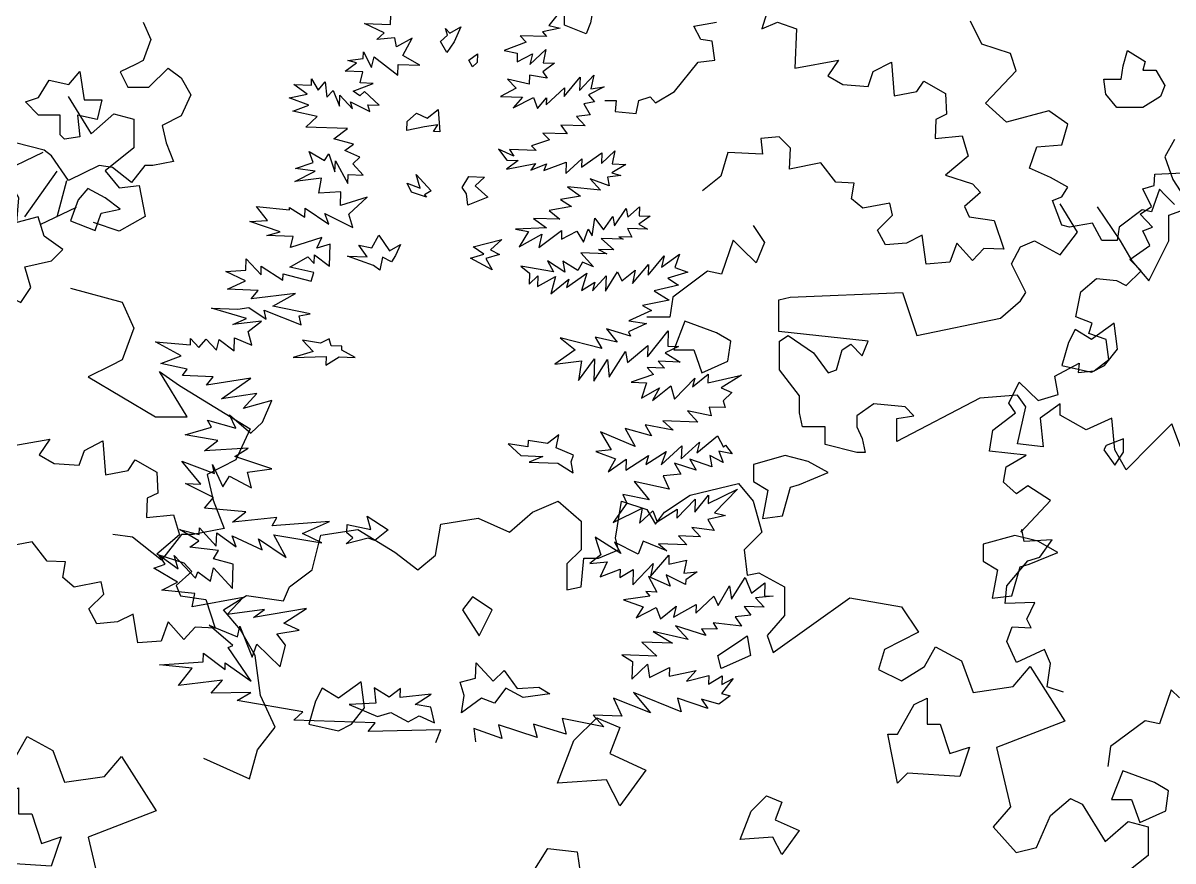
# Model space of a CAD drawing. Header units: inches. Extents: x 11.9 to 85.3, y 21.1 to 37.4.
# Drawn here: x 37.853 to 38.478, y 22.798 to 23.254 of the extents above; entities that cross this region are included whole.
import ezdxf

# ---------------------------------------------------------------- set-up
doc = ezdxf.new("R2010")
doc.units = ezdxf.units.IN
doc.header["$MEASUREMENT"] = 0
doc.layers.add('CAY', color=94, linetype='Continuous')
doc.layers.add('CAY-3', color=61, linetype='Continuous')

# ---------------------------------------------------------------- blocks, each defined once
blk = doc.blocks.new('A$C76451831')
at = {"layer": 'CAY'}
for p, q in [((3764, 1772.8), (3822.4, 1787)), ((3822.4, 1787), (3840.1, 1765.7)), ((3732.8, 1752.2), (3764, 1772.8)), ((3573, 1752.2), (3604.2, 1765.7)), ((3604.2, 1765.7), (3631.9, 1741.6)), ((3673.8, 1720.9), (3680.9, 1765.7)), ((3680.9, 1765.7), (3711.5, 1755.7)), ((3711.5, 1755.7), (3722.2, 1738)), ((3840.1, 1765.7), (3850.7, 1728)), ((3462.1, 1738), (3507.5, 1745.1)), ((3507.5, 1745.1), (3545.3, 1728)), ((3545.3, 1728), (3573, 1752.2)), ((3631.9, 1741.6), (3631.9, 1706.7)), ((3722.2, 1738), (3732.8, 1752.2)), ((3317.1, 1724.4), (3361.9, 1731.5)), ((3361.9, 1731.5), (3406.7, 1703.8)), ((3455.6, 1700.3), (3462.1, 1738)), ((3850.7, 1728), (3829.5, 1706.7)), ((3306.5, 1682.6), (3317.1, 1724.4)), ((3677.3, 1706.7), (3673.8, 1720.9)), ((3406.7, 1703.8), (3434.4, 1682.6)), ((3434.4, 1682.6), (3455.6, 1700.3)), ((3631.9, 1706.7), (3614.8, 1689.6)), ((3653.2, 1696.7), (3677.3, 1706.7)), ((3829.5, 1706.7), (3833, 1676.1)), ((3614.8, 1689.6), (3614.8, 1658.4)), ((3631.9, 1661.9), (3635.5, 1696.7)), ((3635.5, 1696.7), (3653.2, 1696.7)), ((3278.8, 1661.9), (3306.5, 1682.6)), ((3833, 1676.1), (3847.2, 1679)), ((3847.2, 1679), (3878.4, 1661.9)), ((3271.7, 1644.8), (3278.8, 1661.9)), ((3614.8, 1658.4), (3631.9, 1661.9)), ((3878.4, 1661.9), (3878.4, 1627.1)), ((3199.2, 1634.2), (3226.9, 1651.3)), ((3226.9, 1651.3), (3271.7, 1644.8)), ((3864.3, 1582.3), (3957.4, 1648.4)), ((3957.4, 1648.4), (4019.9, 1637.7)), ((3219.8, 1610), (3199.2, 1634.2)), ((4019.9, 1637.7), (4040.5, 1607.1)), ((3878.4, 1627.1), (3857.2, 1602.9)), ((3237.5, 1578.7), (3219.8, 1610)), ((3857.2, 1602.9), (3864.3, 1582.3)), ((4040.5, 1607.1), (3999.3, 1585.8)), ((4047.6, 1565.2), (4061.2, 1589.4)), ((4061.2, 1589.4), (4092.4, 1572.3)), ((3244, 1530.4), (3237.5, 1578.7)), ((3999.3, 1585.8), (3992.2, 1561.6)), ((3992.2, 1561.6), (4019.9, 1548.1)), ((4019.9, 1548.1), (4047.6, 1565.2)), ((4092.4, 1572.3), (4106.6, 1533.9)), ((4154.9, 1541), (4175.6, 1565.2)), ((4175.6, 1565.2), (4217.4, 1499.1)), ((4106.6, 1533.9), (4154.9, 1541)), ((3261.7, 1492), (3244, 1530.4)), ((3240.4, 1464.3), (3261.7, 1492)), ((4217.4, 1499.1), (4134.9, 1467.3)), ((2947.9, 1456.5), (2961.4, 1480.7)), ((2961.4, 1480.7), (2992.7, 1463.6)), ((2992.7, 1463.6), (3006.8, 1425.2)), ((3230.4, 1429.5), (3240.4, 1464.3)), ((4134.9, 1467.3), (4152, 1395.3)), ((3055.2, 1432.3), (3075.8, 1456.5)), ((3075.8, 1456.5), (3117.7, 1390.4)), ((3175, 1454.3), (3230.4, 1429.5)), ((3006.8, 1425.2), (3055.2, 1432.3)), ((4152, 1395.3), (4130.8, 1371.1)), ((4200.3, 1384.7), (4224.5, 1405.3)), ((4224.5, 1405.3), (4238.7, 1398.8)), ((4238.7, 1398.8), (4266.4, 1353.4)), ((3117.7, 1390.4), (3035.1, 1358.6)), ((4183.2, 1346.3), (4200.3, 1384.7)), ((4130.8, 1371.1), (4158.5, 1339.9)), ((4266.4, 1353.4), (4294.1, 1377.6)), ((4294.1, 1377.6), (4318.3, 1371.1)), ((4318.3, 1371.1), (4318.3, 1336.3)), ((3035.1, 1358.6), (3052.2, 1286.6)), ((4158.5, 1339.9), (4183.2, 1346.3)), ((4318.3, 1336.3), (4283.5, 1308.6)), ((5342.1, 870.1), (5342.5, 880.9)), ((5548, 886.9), (5533.8, 868.8)), ((5042.4, 872.7), (5051.8, 851.9)), ((5310.5, 871.2), (5342.1, 870.1)), ((5334.1, 859.9), (5310.5, 871.2)), ((5547.3, 865.6), (5525.8, 860.9)), ((5533.8, 868.8), (5547.3, 865.6)), ((5051.8, 851.9), (5042.4, 826.3)), ((5325.6, 852), (5334.1, 859.9)), ((5347, 854), (5325.6, 852)), ((5349.4, 843.1), (5347, 854)), ((5368.3, 853.3), (5349.4, 843.1)), ((5356.7, 832.4), (5368.3, 853.3)), ((5498.9, 856.4), (5506.3, 848.5)), ((5530.6, 855.3), (5498.9, 856.4)), ((5525.8, 860.9), (5530.6, 855.3)), ((5309, 828.6), (5309.3, 836.7)), ((5309.3, 836.7), (5319, 817.8)), ((5506.3, 848.5), (5479.7, 838.5)), ((5479.7, 838.5), (5495.4, 835.2)), ((5510.8, 821.5), (5530, 839.5)), ((5530, 839.5), (5526.8, 823.7)), ((5033.3, 821.6), (5014.8, 812.5)), ((5042.4, 826.3), (5033.3, 821.6)), ((5287.1, 813.5), (5300.6, 823.4)), ((5290.3, 826.5), (5309, 828.6)), ((5300.6, 823.4), (5290.3, 826.5)), ((5319, 817.8), (5322.2, 830.9)), ((5322.2, 830.9), (5350.9, 808.5)), ((5350.9, 808.5), (5351.3, 821.7)), ((5351.3, 821.7), (5377.6, 820.8)), ((5377.6, 820.8), (5356.7, 832.4)), ((5495.4, 835.2), (5495.1, 824.8)), ((5495.1, 824.8), (5514, 834.6)), ((5514, 834.6), (5510.8, 821.5)), ((5540.3, 823.2), (5526.4, 812.8)), ((5526.8, 823.7), (5540.3, 823.2)), ((5014.8, 812.5), (5023.9, 794.1)), ((5049.4, 794.1), (5072.6, 816.9)), ((5072.6, 816.9), (5088.7, 805.5)), ((5308.4, 812.7), (5287.1, 813.5)), ((5305.2, 799.3), (5308.4, 812.7)), ((5510.4, 808.4), (5510, 797.5)), ((5531.5, 805), (5510.4, 808.4)), ((5526.4, 812.8), (5531.5, 805)), ((5570.9, 790), (5587.9, 808.4)), ((5587.9, 808.4), (5584.6, 792.2)), ((5023.9, 794.1), (5049.4, 794.1)), ((5088.7, 805.5), (5100.1, 784.6)), ((5240.9, 785.6), (5224.9, 797.1)), ((5224.9, 797.1), (5246.2, 796.3)), ((5246.2, 796.3), (5246.5, 804)), ((5246.5, 804), (5254.2, 790.6)), ((5254.2, 790.6), (5262.7, 800.7)), ((5262.7, 800.7), (5264.7, 782.1)), ((5296.7, 789.1), (5321.1, 798.7)), ((5321.1, 798.7), (5305.2, 799.3)), ((5510, 797.5), (5483.5, 803.9)), ((5483.5, 803.9), (5494, 792.7)), ((5552.1, 782.9), (5571.5, 806.3)), ((5571.5, 806.3), (5570.9, 790)), ((5600.5, 794.4), (5581.6, 784.6)), ((5584.6, 792.2), (5600.5, 794.4)), ((4951.7, 782.9), (4979.4, 737.5)), ((5100.1, 784.6), (5088.7, 759.5)), ((5219.4, 781), (5240.9, 785.6)), ((5243.1, 772.4), (5219.4, 781)), ((5264.7, 782.1), (5272.7, 790)), ((5272.7, 790), (5280.2, 771.1)), ((5280.2, 771.1), (5280.7, 784.3)), ((5280.7, 784.3), (5296, 767.8)), ((5304.7, 783.4), (5296.7, 789.1)), ((5310.3, 788.7), (5304.7, 783.4)), ((5328.3, 772.2), (5310.3, 788.7)), ((5494, 792.7), (5475, 782.9)), ((5475, 782.9), (5501.7, 782)), ((5501.7, 782), (5490.4, 769.2)), ((5490.4, 769.2), (5514.9, 781.5)), ((5514.9, 781.5), (5519.8, 768.2)), ((5519.8, 768.2), (5530.7, 781)), ((5530.4, 772.8), (5552.4, 793.3)), ((5530.7, 781), (5530.4, 772.8)), ((5552.4, 793.3), (5552.1, 782.9)), ((5581.6, 784.6), (5589, 776.2)), ((5223.8, 764.9), (5243.1, 772.4)), ((5296, 767.8), (5293.5, 776.1)), ((5293.5, 776.1), (5317.1, 764.4)), ((5314.7, 772.6), (5328.3, 772.2)), ((5317.1, 764.4), (5314.7, 772.6)), ((5589, 776.2), (5575.8, 773.9)), ((5575.8, 773.9), (5583.5, 760.5)), ((4979.4, 737.5), (5007.1, 761.7)), ((5007.1, 761.7), (5031.3, 755.2)), ((5031.3, 755.2), (5031.3, 720.4)), ((5088.7, 759.5), (5065.6, 747.7)), ((5253, 758.5), (5223.8, 764.9)), ((5239.5, 745.8), (5253, 758.5)), ((5583.5, 760.5), (5567.1, 758.4)), ((5567.1, 758.4), (5577.6, 747.1)), ((5065.6, 747.7), (5070.3, 726.8)), ((5289.7, 744), (5239.5, 745.8)), ((5273.4, 731.5), (5289.7, 744)), ((5526.5, 738.5), (5534.4, 730.1)), ((5555.9, 737.5), (5526.5, 738.5)), ((5577.6, 747.1), (5548.1, 748.2)), ((5548.1, 748.2), (5555.9, 737.5)), ((4922.5, 717.8), (4887.9, 726.8)), ((5070.3, 726.8), (5079.3, 704)), ((5297.2, 725.2), (5273.4, 731.5)), ((5286.5, 717.4), (5297.2, 725.2)), ((5534.4, 730.1), (5512.8, 723.1)), ((4825.4, 669), (4921.3, 715.4)), ((4931.5, 710.7), (4922.5, 717.8)), ((4952.3, 680.8), (4931.5, 710.7)), ((5031.3, 720.4), (4996.5, 692.7)), ((5248.4, 702.9), (5243.4, 716.2)), ((5243.4, 716.2), (5262.1, 705.1)), ((5262.1, 705.1), (5267.3, 713.1)), ((5267.3, 713.1), (5274.7, 691.5)), ((5304.8, 709.1), (5286.5, 717.4)), ((5472.8, 719.1), (5482.8, 705.6)), ((5491.1, 710.3), (5472.8, 719.1)), ((5518.1, 717.5), (5485.9, 718.6)), ((5485.9, 718.6), (5491.1, 710.3)), ((5512.8, 723.1), (5518.1, 717.5)), ((5573.1, 697), (5597.7, 714.7)), ((5597.3, 701.6), (5613.7, 716.9)), ((5597.7, 714.7), (5597.3, 701.6)), ((5613.7, 716.9), (5610.4, 701.1)), ((4989.3, 699.3), (4952.3, 680.8)), ((5005.4, 696.9), (4989.3, 699.3)), ((5028.6, 678.5), (5005.4, 696.9)), ((5044.7, 699.3), (5028.6, 678.5)), ((5054.2, 699.3), (5044.7, 699.3)), ((5079.3, 704), (5054.2, 699.3)), ((5226.8, 695.5), (5248.4, 702.9)), ((5274.7, 691.5), (5275.2, 704.7)), ((5275.2, 704.7), (5290.1, 677.4)), ((5296.4, 701.2), (5304.8, 709.1)), ((5309, 687.6), (5296.4, 701.2)), ((5496.3, 705.1), (5482.4, 694.7)), ((5482.4, 694.7), (5517.5, 701.6)), ((5482.8, 705.6), (5496.3, 705.1)), ((5517.5, 701.6), (5511.8, 693.7)), ((5511.8, 693.7), (5530.6, 701.2)), ((5527.6, 693.1), (5554.7, 703.1)), ((5530.6, 701.2), (5527.6, 693.1)), ((5554.2, 689.5), (5573.5, 707.4)), ((5554.7, 703.1), (5554.2, 689.5)), ((5573.5, 707.4), (5573.1, 697)), ((5626.7, 700.5), (5610, 690.2)), ((5610.4, 701.1), (5626.7, 700.5)), ((4899.3, 636.8), (4938.6, 692.2)), ((4996.5, 692.7), (5013.6, 672)), ((5226.3, 679.6), (5250.7, 692.4)), ((5258.6, 683.9), (5226.3, 679.6)), ((5250.7, 692.4), (5226.8, 695.5)), ((5255.2, 665.5), (5258.6, 683.9)), ((5290.1, 677.4), (5290.5, 688.3)), ((5290.5, 688.3), (5309, 687.6)), ((5606.7, 674.5), (5583.5, 683)), ((5583.5, 683), (5596.1, 669.4)), ((5620.8, 687.1), (5604.8, 685)), ((5604.8, 685), (5606.7, 674.5)), ((5610, 690.2), (5620.8, 687.1)), ((4938.6, 636.8), (4950, 680.8)), ((5013.6, 672), (5037.8, 675)), ((5037.8, 675), (5044.9, 637.2)), ((5596.1, 669.4), (5556.4, 673.5)), ((5556.4, 673.5), (5571.9, 662.1)), ((5282, 667.2), (5255.2, 665.5)), ((5281.5, 650.9), (5282, 667.2)), ((5313.5, 660.7), (5281.5, 650.9)), ((5291.5, 640.2), (5313.5, 660.7)), ((5571.9, 662.1), (5547.7, 658)), ((5547.7, 658), (5561, 649.3)), ((4917.8, 627.7), (4961.8, 648.6)), ((5179.9, 649.5), (5219.6, 645.4)), ((5192.9, 632.7), (5179.9, 649.5)), ((5219.6, 645.4), (5219.7, 648.1)), ((5219.7, 648.1), (5238.4, 636.6)), ((5238.4, 636.6), (5238.7, 647.4)), ((5238.7, 647.4), (5267.1, 627.9)), ((5262.5, 641.2), (5296.4, 624.1)), ((5267.1, 627.9), (5262.5, 641.2)), ((5561, 649.3), (5534.1, 644.8)), ((5534.1, 644.8), (5546.9, 634)), ((5613.2, 626.2), (5627.1, 647)), ((5627.1, 647), (5629.4, 636.5)), ((5629.4, 636.5), (5643.5, 649.2)), ((5643.5, 649.2), (5643.1, 638.3)), ((5013.6, 619.5), (4982.4, 630.1)), ((5044.9, 637.2), (5013.6, 619.5)), ((5171.6, 631.2), (5192.9, 632.7)), ((5208.3, 619), (5171.6, 631.2)), ((5296.4, 624.1), (5291.5, 640.2)), ((5515.2, 635.1), (5530.7, 623.7)), ((5546.9, 634), (5515.2, 635.1)), ((5586.1, 614), (5589.5, 635.2)), ((5589.5, 635.2), (5599.9, 621.2)), ((5599.9, 621.2), (5610.9, 637.2)), ((5610.9, 637.2), (5613.2, 626.2)), ((5656.2, 637.9), (5642.7, 627.9)), ((5642.7, 627.9), (5652.9, 622.1)), ((5643.1, 638.3), (5656.2, 637.9)), ((5192.3, 614.2), (5208.3, 619)), ((5224, 613.1), (5192.3, 614.2)), ((5220.8, 600), (5224, 613.1)), ((5530.7, 623.7), (5493.4, 622.2)), ((5493.4, 622.2), (5509.2, 619.4)), ((5509.2, 619.4), (5497.7, 600.8)), ((5497.7, 600.8), (5525, 616.1)), ((5521.7, 599.9), (5549.1, 620.3)), ((5525, 616.1), (5521.7, 599.9)), ((5549.1, 620.3), (5548.8, 609.9)), ((5548.8, 609.9), (5567.7, 619.6)), ((5567.7, 619.6), (5575.4, 606.2)), ((5575.4, 606.2), (5581.3, 621.9)), ((5581.3, 621.9), (5586.1, 614)), ((5618.2, 612.9), (5623.5, 610)), ((5634, 612.3), (5618.2, 612.9)), ((5629, 622.9), (5634, 612.3)), ((5652.9, 622.1), (5629, 622.9)), ((5258.8, 611.8), (5220.8, 600)), ((5252.9, 598.9), (5258.8, 611.8)), ((5268.9, 603.8), (5252.9, 598.9)), ((5268, 577.1), (5268.9, 603.8)), ((5596.8, 610.9), (5612.2, 596.8)), ((5623.5, 610), (5596.8, 610.9)), ((5166.8, 572.4), (5167.3, 586)), ((5167.3, 586), (5185.2, 566.8)), ((5219.9, 576), (5241.7, 588.4)), ((5241.7, 588.4), (5249.5, 580.4)), ((5249.5, 580.4), (5249.9, 590.8)), ((5249.9, 590.8), (5268, 577.1)), ((5603.9, 592.1), (5572.2, 593.2)), ((5572.2, 593.2), (5587.5, 576.3)), ((5612.2, 596.8), (5593.6, 597.4)), ((5593.6, 597.4), (5603.9, 592.1)), ((5653.7, 566.3), (5673.1, 589.7)), ((5669.9, 576.2), (5691.8, 591.7)), ((5673.1, 589.7), (5669.9, 576.2)), ((5691.8, 591.7), (5686.2, 575.6)), ((5142.7, 570.6), (5166.8, 572.4)), ((5185.2, 566.8), (5185.5, 577.2)), ((5185.5, 577.2), (5211.7, 560.4)), ((5249.2, 569.6), (5219.9, 576)), ((5499.6, 577.1), (5510.2, 568.6)), ((5539.2, 570.3), (5499.6, 577.1)), ((5552.8, 569.8), (5532, 583.7)), ((5532, 583.7), (5539.2, 570.3)), ((5568.7, 572), (5550.5, 583.1)), ((5550.5, 583.1), (5552.8, 569.8)), ((5574.5, 582.2), (5568.7, 572)), ((5587.5, 576.3), (5574.5, 582.2)), ((5621.8, 559.3), (5638.1, 572.3)), ((5634.8, 556.1), (5654.2, 579.4)), ((5638.1, 572.3), (5634.8, 556.1)), ((5654.2, 579.4), (5653.7, 566.3)), ((5686.2, 575.6), (5701.9, 570.1)), ((5166.3, 559.3), (5142.7, 570.6)), ((5144.7, 549.2), (5166.3, 559.3)), ((5211.7, 560.4), (5212, 568.1)), ((5212, 568.1), (5246.1, 559.2)), ((5246.1, 559.2), (5249.2, 569.6)), ((5510.2, 568.6), (5509.7, 555.5)), ((5509.7, 555.5), (5520.5, 565.5)), ((5520.5, 565.5), (5520, 552.4)), ((5520, 552.4), (5541.7, 564.8)), ((5541.7, 564.8), (5536, 543.7)), ((5536, 543.7), (5557.9, 561.5)), ((5554.9, 551.2), (5579.5, 568.9)), ((5557.9, 561.5), (5554.9, 551.2)), ((5579.5, 568.9), (5573.3, 547.8)), ((5573.3, 547.8), (5589.5, 557.7)), ((5586.4, 547.4), (5602.9, 565.4)), ((5589.5, 557.7), (5586.4, 547.4)), ((5602.3, 546.8), (5616.7, 570.3)), ((5602.9, 565.4), (5602.3, 546.8)), ((5616.7, 570.3), (5621.8, 559.3)), ((5701.9, 570.1), (5677.6, 562.8)), ((5677.6, 562.8), (5690.5, 554.2)), ((5181.8, 547.9), (5144.7, 549.2)), ((5173.3, 537.8), (5181.8, 547.9)), ((5227, 544), (5173.3, 537.8)), ((5199.7, 528.7), (5227, 544)), ((5690.5, 554.2), (5661.2, 547.5)), ((5661.2, 547.5), (5679.4, 536)), ((5679.4, 536), (5647, 529.4)), ((5647, 529.4), (5657.7, 523.6)), ((5683.6, 539.8), (5680.1, 515.6)), ((5125.3, 526.3), (5157, 525.2)), ((5167.5, 513.9), (5125.3, 526.3)), ((5157, 525.2), (5170.6, 527)), ((5170.6, 527), (5191.5, 513.1)), ((5189.1, 524.1), (5233.8, 506.2)), ((5191.5, 513.1), (5189.1, 524.1)), ((5244.7, 519.4), (5199.7, 528.7)), ((5231.5, 517.1), (5244.7, 519.4)), ((5233.8, 506.2), (5231.5, 517.1)), ((5657.7, 523.6), (5630.5, 510.9)), ((5680.1, 515.6), (5652.4, 515.6)), ((5150.9, 506.4), (5167.5, 513.9)), ((5185.9, 510.6), (5150.9, 506.4)), ((5169.6, 498), (5185.9, 510.6)), ((5632.6, 492.3), (5603.4, 501.4)), ((5603.4, 501.4), (5616.4, 485.1)), ((5651.7, 507.9), (5630, 497.8)), ((5630.5, 510.9), (5651.7, 507.9)), ((5099.7, 481.8), (5100, 489.5)), ((5100, 489.5), (5110.1, 478.8)), ((5110.1, 478.8), (5118.6, 488.9)), ((5118.6, 488.9), (5131.2, 475.3)), ((5131.2, 475.3), (5134.4, 488.3)), ((5134.4, 488.3), (5152.5, 474.6)), ((5152.5, 474.6), (5153.1, 490.4)), ((5153.1, 490.4), (5174, 481.5)), ((5174, 481.5), (5169.6, 498)), ((5597.6, 477.6), (5547.3, 490.2)), ((5547.3, 490.2), (5565.4, 476)), ((5589.9, 491), (5597.6, 477.6)), ((5616.4, 485.1), (5589.9, 491)), ((5630, 497.8), (5632.6, 492.3)), ((5653, 467.5), (5678.1, 498.8)), ((5678.1, 498.8), (5677.5, 480.3)), ((5057.3, 485.6), (5099.7, 481.8)), ((5088.4, 468.6), (5057.3, 485.6)), ((5565.4, 476), (5540.7, 458.3)), ((5606.8, 442.8), (5626.5, 473.9)), ((5626.5, 473.9), (5628.7, 460.7)), ((5628.7, 460.7), (5653.5, 481.1)), ((5653.5, 481.1), (5653, 467.5)), ((5690.6, 479.8), (5674.5, 472.2)), ((5677.5, 480.3), (5690.6, 479.8)), ((5064.1, 459.1), (5088.4, 468.6)), ((5540.7, 458.3), (5573.1, 462.6)), ((5569.5, 438.7), (5589, 464.8)), ((5573.1, 462.6), (5569.5, 438.7)), ((5589, 464.8), (5588.1, 438)), ((5588.1, 438), (5604.8, 464.2)), ((5604.8, 464.2), (5606.8, 442.8)), ((5665.9, 462.1), (5673.8, 453.6)), ((5692.6, 461.1), (5665.9, 462.1)), ((5674.5, 472.2), (5692.6, 461.1)), ((5062.5, 449.6), (5086.7, 432.5)), ((5096, 452.5), (5064.1, 459.1)), ((5090.3, 444.6), (5096, 452.5)), ((5660.4, 445.9), (5633.3, 436.5)), ((5652.5, 454.4), (5660.4, 445.9)), ((5673.8, 453.6), (5652.5, 454.4)), ((5707.5, 431.2), (5726.6, 446.4)), ((5726.6, 446.4), (5726.2, 435.9)), ((5127.4, 443.3), (5090.3, 444.6)), ((5119.3, 433.1), (5127.4, 443.3)), ((5172.7, 441.7), (5119.3, 433.1)), ((5137.3, 416.6), (5172.7, 441.7)), ((5633.3, 436.5), (5651.9, 435.8)), ((5651.9, 435.8), (5645.8, 417.4)), ((5659.3, 414.3), (5681.2, 432.1)), ((5681.2, 432.1), (5685.6, 416.1)), ((5685.6, 416.1), (5710.5, 441.5)), ((5710.5, 441.5), (5707.5, 431.2)), ((5726.2, 435.9), (5766.8, 445)), ((5766.8, 445), (5742.3, 429.9)), ((5180.2, 422.8), (5137.3, 416.6)), ((5163.7, 404.8), (5180.2, 422.8)), ((5645.8, 417.4), (5667.5, 429.8)), ((5667.5, 429.8), (5659.3, 414.3)), ((5742.3, 429.9), (5755.2, 424.1)), ((5755.2, 424.1), (5744.5, 414)), ((5198.4, 414.5), (5163.7, 404.8)), ((5187.1, 388.1), (5198.4, 414.5)), ((5746.9, 405.8), (5727.9, 406.4)), ((5727.9, 406.4), (5730.2, 395.9)), ((5744.5, 414), (5746.9, 405.8)), ((5120.6, 390.5), (5154.7, 381.1)), ((5125.3, 382.1), (5120.6, 390.5)), ((5154.7, 381.1), (5147.1, 397.2)), ((5147.1, 397.2), (5173, 375)), ((5714.1, 388.3), (5671.6, 389.8)), ((5671.6, 389.8), (5684.3, 378.5)), ((5701.4, 401.9), (5714.1, 388.3)), ((5730.2, 395.9), (5701.4, 401.9)), ((5093.2, 372.8), (5125.3, 382.1)), ((5171.9, 380.3), (5154.8, 342.6)), ((5173, 375), (5187.1, 388.1)), ((5596.3, 376.6), (5609.2, 354.8)), ((5638.3, 358.8), (5596.3, 376.6)), ((5625.9, 380.5), (5638.3, 358.8)), ((5657.8, 371.7), (5625.9, 380.5)), ((5650.1, 385.1), (5657.8, 371.7)), ((5684.3, 378.5), (5650.1, 385.1)), ((5132.9, 366), (5093.2, 372.8)), ((5116.6, 353.4), (5132.9, 366)), ((5694, 343.7), (5716, 364.2)), ((5712.8, 351.2), (5737.6, 371.6)), ((5716, 364.2), (5712.8, 351.2)), ((5737.6, 371.6), (5745.2, 357.8)), ((5169.7, 356.6), (5116.6, 353.4)), ((5153.5, 346.7), (5169.7, 356.6)), ((5609.2, 354.8), (5590.5, 352.7)), ((5590.5, 352.7), (5614.2, 343.7)), ((5651.2, 337), (5675.7, 352.5)), ((5669.7, 336.4), (5694.5, 359.5)), ((5675.7, 352.5), (5669.7, 336.4)), ((5694.5, 359.5), (5694, 343.7)), ((5755.4, 349.7), (5739.6, 353)), ((5739.6, 353), (5744.6, 339.2)), ((5745.2, 357.8), (5747.6, 360.4)), ((5747.6, 360.4), (5755.4, 349.7)), ((5112.4, 313.2), (5089.4, 340.8)), ((5089.4, 340.8), (5128.7, 326.2)), ((5154.8, 342.6), (5120.1, 324.9)), ((5126.4, 336.8), (5139.1, 310)), ((5128.7, 326.2), (5126.4, 336.8)), ((5198.3, 331.5), (5153.5, 346.7)), ((5614.2, 343.7), (5605.5, 328.2)), ((5605.5, 328.2), (5627.4, 343.3)), ((5626.9, 330.2), (5654.2, 347.8)), ((5627.4, 343.3), (5626.9, 330.2)), ((5654.2, 347.8), (5651.2, 337)), ((5712.1, 329.9), (5685.6, 338.5)), ((5685.6, 338.5), (5693.3, 325.1)), ((5730.8, 334.2), (5704.4, 343.3)), ((5704.4, 343.3), (5712.1, 329.9)), ((5744.6, 339.2), (5728.6, 347.9)), ((5728.6, 347.9), (5730.8, 334.2)), ((5120.1, 324.9), (5127.1, 293.6)), ((5139.1, 310), (5147.2, 322.9)), ((5147.2, 322.9), (5173.5, 308.8)), ((5168.7, 327.6), (5198.3, 331.5)), ((5173.5, 308.8), (5168.7, 327.6)), ((5693.3, 325.1), (5672, 323.1)), ((5672, 323.1), (5679.1, 307)), ((5093.9, 313.9), (5112.4, 313.2)), ((5127.7, 296.8), (5093.9, 313.9)), ((5636.8, 316.2), (5655.1, 294.3)), ((5679.1, 307), (5636.8, 316.2)), ((5726.5, 289.5), (5762, 306.9)), ((5762, 306.9), (5734.3, 278.4)), ((5116.8, 284), (5127.7, 296.8)), ((5127.1, 293.6), (5140.7, 259.4)), ((5623.2, 300.8), (5628.2, 290.2)), ((5655.1, 294.3), (5623.2, 300.8)), ((5688.7, 271.8), (5710.9, 295)), ((5710.3, 279.2), (5726.9, 299.9)), ((5710.9, 295), (5710.3, 279.2)), ((5726.9, 299.9), (5726.5, 289.5)), ((5167, 279.6), (5116.8, 284)), ((5150.7, 267), (5167, 279.6)), ((5628.2, 290.2), (5611.5, 266.8)), ((5611.5, 266.8), (5646.6, 284.1)), ((5646.6, 284.1), (5643.2, 265.7)), ((5643.2, 265.7), (5659.6, 281)), ((5659.6, 281), (5664.6, 267.6)), ((5664.6, 267.6), (5689.1, 282.7)), ((5689.1, 282.7), (5688.7, 271.8)), ((5204.4, 272.8), (5150.7, 267)), ((5198.6, 262.6), (5204.4, 272.8)), ((5268.1, 267.9), (5198.6, 262.6)), ((5235.4, 253.2), (5268.1, 267.9)), ((5747.3, 275.2), (5725.9, 270.5)), ((5725.9, 270.5), (5733.6, 257.1)), ((5734.3, 278.4), (5747.3, 275.2)), ((5029.8, 248.8), (5005.7, 252.3)), ((5088.8, 252.3), (5064.6, 221)), ((5110, 244.4), (5086.5, 258.4)), ((5086.5, 258.4), (5110.3, 252.1)), ((5103, 252.3), (5088.8, 252.3)), ((5140.7, 259.4), (5103, 252.3)), ((5110.3, 252.1), (5110.6, 260.2)), ((5110.6, 260.2), (5131.1, 238.2)), ((5131.1, 238.2), (5131.7, 254.1)), ((5131.7, 254.1), (5155.1, 237.4)), ((5155.1, 237.4), (5150.1, 250.7)), ((5150.1, 250.7), (5186.7, 233.6)), ((5200.9, 251.6), (5259, 241.9)), ((5215.8, 224.4), (5200.9, 251.6)), ((5259, 241.9), (5235.4, 253.2)), ((5733.6, 257.1), (5706.9, 260.7)), ((5706.9, 260.7), (5717.4, 249.5)), ((5064.6, 221), (5029.8, 248.8)), ((5098.9, 236.6), (5110, 244.4)), ((5186.7, 233.6), (5182.2, 246.9)), ((5182.2, 246.9), (5215.8, 224.4)), ((5620.7, 229.3), (5589.6, 249)), ((5589.6, 249), (5596.6, 227.4)), ((5641.9, 228.5), (5613, 242.7)), ((5613, 242.7), (5620.7, 229.3)), ((5647.9, 244.2), (5641.9, 228.5)), ((5676.5, 232.3), (5647.9, 244.2)), ((5700.8, 239.6), (5666.4, 240.8)), ((5666.4, 240.8), (5676.5, 232.3)), ((5717.4, 249.5), (5690.7, 250.4)), ((5690.7, 250.4), (5700.8, 239.6)), ((5069.2, 216.4), (5061.4, 227.5)), ((5061.4, 227.5), (5084.8, 210.4)), ((5080, 226.9), (5105.7, 199.2)), ((5084.8, 210.4), (5080, 226.9)), ((5133.6, 232.7), (5098.9, 236.6)), ((5127.8, 222.5), (5133.6, 232.7)), ((5596.6, 227.4), (5583.1, 217)), ((5656.8, 201.3), (5679, 227.2)), ((5679, 227.2), (5678.7, 216.4)), ((5055.4, 211.4), (5069.2, 216.4)), ((5084.3, 194.5), (5055.4, 211.4)), ((5124.2, 195.8), (5127.5, 211.6)), ((5127.5, 211.6), (5150.6, 186.8)), ((5151.6, 216.2), (5127.8, 222.5)), ((5150.6, 186.8), (5151.6, 216.2)), ((5583.1, 217), (5604.4, 219)), ((5604.4, 219), (5595.6, 200.7)), ((5595.6, 200.7), (5620, 210.3)), ((5620, 210.3), (5619.6, 199.9)), ((5619.6, 199.9), (5635.8, 209.7)), ((5635.2, 191.1), (5660.1, 217)), ((5635.8, 209.7), (5635.2, 191.1)), ((5660.1, 217), (5656.8, 201.3)), ((5678.7, 216.4), (5700.1, 221.1)), ((5700.1, 221.1), (5696.9, 205.3)), ((5105.7, 199.2), (5108.7, 206.8)), ((5108.7, 206.8), (5124.2, 195.8)), ((5654.1, 201.4), (5664.3, 182.4)), ((5680.4, 189.6), (5654.1, 201.4)), ((5699.1, 191.6), (5675.5, 203.3)), ((5675.5, 203.3), (5680.4, 189.6)), ((5696.9, 205.3), (5713.2, 207)), ((5699.3, 197.1), (5699.1, 191.6)), ((5713.2, 207), (5699.3, 197.1)), ((5754.7, 173.8), (5771.4, 200)), ((5771.4, 200), (5778.9, 181.1)), ((5065.3, 184.8), (5084.3, 194.5)), ((5105.1, 180.6), (5065.3, 184.8)), ((5651.2, 182.9), (5656, 177.3)), ((5664.3, 182.4), (5651.2, 182.9)), ((5738.5, 166.2), (5752.5, 189.8)), ((5752.5, 189.8), (5754.7, 173.8)), ((5778.9, 181.1), (5795.2, 193.7)), ((5795.2, 193.7), (5794.7, 177.9)), ((5101.8, 164.4), (5105.1, 180.6)), ((5163.4, 175.9), (5101.8, 164.4)), ((5144.1, 155.3), (5163.4, 175.9)), ((5656, 177.3), (5624.1, 172.9)), ((5624.1, 172.9), (5647.8, 164.4)), ((5684.6, 152.2), (5711.8, 167.2)), ((5711.5, 156.8), (5733.5, 177.3)), ((5711.8, 167.2), (5711.5, 156.8)), ((5733.5, 177.3), (5738.5, 166.2)), ((5805.1, 177.5), (5783.7, 175.5)), ((5783.7, 175.5), (5794.2, 164.3)), ((5794.7, 177.9), (5805.1, 177.5)), ((5189.6, 161.4), (5144.1, 155.3)), ((5240.4, 162.3), (5176.1, 151.4)), ((5176.1, 151.4), (5189.6, 161.4)), ((5213, 144.7), (5240.4, 162.3)), ((5647.8, 164.4), (5639.2, 151.1)), ((5639.2, 151.1), (5663.7, 163.9)), ((5663.7, 163.9), (5668.6, 150.1)), ((5668.6, 150.1), (5687.7, 165.3)), ((5687.7, 165.3), (5684.6, 152.2)), ((5778, 154.4), (5759.3, 152.4)), ((5794.2, 164.3), (5770.2, 165.1)), ((5770.2, 165.1), (5778, 154.4)), ((5150.9, 117.8), (5122.3, 142.4)), ((5122.3, 142.4), (5156.7, 128.1)), ((5156.7, 128.1), (5159.4, 141.1)), ((5159.4, 141.1), (5174.4, 103.4)), ((5231.3, 136.3), (5213, 144.7)), ((5723.7, 129.6), (5686.9, 141.7)), ((5686.9, 141.7), (5702.2, 124.9)), ((5766.7, 141.2), (5732.4, 145.1)), ((5732.4, 145.1), (5737.5, 137.3)), ((5759.3, 152.4), (5766.7, 141.2)), ((5204.4, 131.8), (5231.3, 136.3)), ((5214.8, 117.9), (5204.4, 131.8)), ((5702.2, 124.9), (5659.9, 134.5)), ((5659.9, 134.5), (5683.5, 120.6)), ((5737.5, 137.3), (5718.5, 137.9)), ((5718.5, 137.9), (5723.7, 129.6)), ((5145.4, 115.3), (5150.9, 117.8)), ((5173.4, 74.4), (5145.4, 115.3)), ((5174.4, 103.4), (5180, 119.1)), ((5180, 119.1), (5208.5, 91.8)), ((5208.5, 91.8), (5214.8, 117.9)), ((5646.4, 121.9), (5664.3, 104.9)), ((5683.5, 120.6), (5646.4, 121.9)), ((5062.2, 94.2), (5115.3, 97.8)), ((5115.3, 97.8), (5115.7, 108.2)), ((5115.7, 108.2), (5141.7, 88.7)), ((5621.8, 106.4), (5634.7, 98.2)), ((5664.3, 104.9), (5621.8, 106.4)), ((5634.7, 98.2), (5633.9, 77)), ((5101.9, 90.1), (5062.2, 94.2)), ((5085.3, 69.4), (5101.9, 90.1)), ((5141.7, 88.7), (5142, 96.8)), ((5142, 96.8), (5173.4, 74.4)), ((5633.9, 77), (5653.1, 94.9)), ((5653.1, 94.9), (5655.3, 78.9)), ((5655.3, 78.9), (5679.7, 91.2)), ((5679.7, 91.2), (5679.3, 80.4)), ((5679.3, 80.4), (5711.8, 87.4)), ((5711.8, 87.4), (5700.4, 74.6)), ((5138.6, 75.7), (5085.3, 69.4)), ((5124.9, 59.8), (5138.6, 75.7)), ((5700.4, 74.6), (5727.4, 81.4)), ((5727.4, 81.4), (5727.1, 71)), ((5727.1, 71), (5743.3, 80.8)), ((5756.7, 77.6), (5742.5, 59.6)), ((5743.3, 80.8), (5742.9, 70.4)), ((5742.9, 70.4), (5756.7, 77.6)), ((5172.9, 60.9), (5124.9, 59.8)), ((5156.3, 51), (5172.9, 60.9)), ((5693.7, 37.2), (5636.1, 60.6)), ((5636.1, 60.6), (5656.5, 36.3)), ((5753.3, 56.5), (5739.3, 46.5)), ((5742.5, 59.6), (5753.3, 56.5)), ((5236, 37.4), (5156.3, 51)), ((5656.5, 36.3), (5611.8, 53.7)), ((5611.8, 53.7), (5621.9, 32)), ((5726, 41.5), (5689.3, 53.7)), ((5689.3, 53.7), (5693.7, 37.2)), ((5739.3, 46.5), (5718.3, 52.7)), ((5718.3, 52.7), (5726, 41.5)), ((5224.8, 27.3), (5236, 37.4)), ((5600.2, 19.2), (5549.8, 29.1)), ((5549.8, 29.1), (5554.6, 10.4)), ((5621.9, 32), (5587.1, 33.3)), ((5587.1, 33.3), (5600.2, 19.2)), ((5323.5, 23.9), (5224.8, 27.3)), ((5314.9, 13.3), (5323.5, 23.9)), ((5402.9, 15.7), (5314.9, 13.3)), ((5396.9, 0), (5402.9, 15.7)), ((5476.9, 4.9), (5442.9, 17)), ((5442.9, 17), (5445, 1)), ((5472.5, 21.4), (5476.9, 4.9)), ((5519.5, 6.1), (5472.5, 21.4)), ((5515.1, 22.2), (5519.5, 6.1)), ((5554.6, 10.4), (5515.1, 22.2))]:
    blk.add_line(p, q, dxfattribs=at)
for points in [[(4216, 1534.3), (4196, 1540.6), (4200.2, 1569.1), (4192.8, 1586), (4159, 1570.1), (4147.4, 1595.5), (4153.8, 1613.4), (4177, 1612.3), (4171.7, 1622.9), (4181.2, 1642.9), (4145.3, 1641.9), (4147.4, 1663), (4172.8, 1693.5), (4187.5, 1697.8), (4202.3, 1718.9), (4168.5, 1716.7), (4165.4, 1731.5), (4164.3, 1728.3), (4200.2, 1766.3), (4172.8, 1784.2), (4159, 1774.7), (4143.2, 1788.5), (4146.4, 1807.4), (4170.6, 1821.2), (4126.4, 1826.4), (4130.6, 1851.7), (4158, 1872.8), (4149.6, 1884.4), (4162.2, 1909.7), (4185.4, 1887.6), (4209.7, 1895), (4205.5, 1917.1), (4235, 1933), (4233.9, 1921.4), (4252.9, 1923.5), (4270.8, 1937.2), (4267.7, 1961.4), (4246.6, 1968.8), (4250.8, 1981.5), (4230.8, 1988.9), (4237.1, 2019.4), (4256.1, 2035.3), (4280.3, 2033.1), (4291.9, 2026.8), (4309.9, 2044.7), (4296.2, 2058.5), (4320.4, 2075.3), (4312, 2093.3), (4323.6, 2097.5), (4308.8, 2113.3), (4322.5, 2122.8), (4312, 2143.9), (4325.7, 2148.1), (4326.7, 2161.8), (4368.9, 2163.9)], [(5441.4, 818.5), (5436.7, 826.9), (5447.4, 834.6), (5447, 823.8), (5441.4, 818.5)]]:
    blk.add_lwpolyline(points, dxfattribs=at)
for points in [[(4267.5, 1833.2), (4264.9, 1827.9), (4278.1, 1809.4), (4288.7, 1825.2), (4288.7, 1841.1)], [(3524.3, 1634.1), (3500.5, 1649.9), (3488.6, 1634.1), (3508.4, 1602.4)], [(3821.2, 1594.5), (3833.1, 1602.4), (3837, 1578.6), (3801.4, 1562.8), (3797.4, 1578.6)], [(3369.9, 1515.3), (3365.9, 1547), (3338.2, 1527.2), (3318.4, 1539), (3310.5, 1523.2), (3302.6, 1495.5), (3338.2, 1487.6), (3354, 1495.5)], [(4035, 1519.2), (4050.8, 1527.2), (4050.8, 1495.5), (4066.6, 1495.5), (4078.5, 1459.8), (4102.3, 1467.8), (4090.4, 1432.1), (4027.1, 1436.1), (4015.2, 1424.2), (4003.3, 1483.6), (4015.2, 1483.6)], [(3623.3, 1475.7), (3651, 1503.4), (3678.7, 1491.5), (3666.8, 1459.8), (3710.3, 1440), (3678.7, 1396.5), (3662.8, 1428.1), (3603.5, 1424.2)], [(2935.2, 1410.5), (2951, 1418.5), (2951, 1386.8), (2966.9, 1386.8), (2978.8, 1351.1), (3002.5, 1359.1), (2990.6, 1323.4), (2927.3, 1327.4), (2915.4, 1315.5), (2903.5, 1374.9), (2915.4, 1374.9)], [(3837.8, 1390.3), (3856.3, 1408.8), (3874.8, 1400.9), (3866.9, 1379.8), (3895.9, 1366.6), (3874.8, 1337.5), (3864.2, 1358.6), (3824.6, 1356)], [(3571.8, 1313.3), (3591.6, 1345), (3627.2, 1341), (3631.2, 1313.3), (3639.1, 1293.5), (3651, 1293.5), (3631.2, 1253.9), (3591.6, 1265.8), (3540.1, 1261.8)], [(5552.4, 869.2), (5552.4, 892.9), (5568.2, 887.7), (5589.3, 900.9), (5584, 871.8), (5578.8, 858.6)], [(5402.6, 849.4), (5411, 857.2), (5408.6, 865), (5413.8, 859.4), (5427.2, 867.1), (5418.9, 848.8), (5410.3, 835.9)], [(4915.7, 781.4), (4928.9, 802.5), (4952.7, 797.2), (4965.9, 813), (4971.2, 778.7), (4992.3, 778.7), (4987, 755), (4963.2, 760.2), (4965.9, 733.8), (4947.4, 731.2), (4942.1, 736.5), (4942.1, 760.2), (4915.7, 760.2), (4899.9, 776.1)], [(5401.5, 740.1), (5393.8, 740.4), (5399.1, 748.4), (5383.1, 746.2), (5361.7, 741.5), (5362, 752.4), (5373.3, 762.4), (5386.2, 756.5), (5399.7, 766.9)], [(5385.6, 660.9), (5367.2, 667), (5362.2, 677.6), (5377.8, 671.6), (5372.9, 688.1), (5391.3, 668.4), (5383, 663.7)], [(5433.8, 664.7), (5428.6, 672.6), (5436.8, 685.9), (5455.8, 685.2), (5444.5, 674.7), (5459.9, 661), (5435.5, 651)], [(4892.2, 660), (4885.5, 671.4), (4869.4, 671.4), (4869.4, 643.8), (4852.9, 632), (4836.8, 636.8), (4843.9, 609.2), (4871.4, 606.9), (4880.8, 586), (4862.3, 574.6), (4862.3, 553.8), (4871.4, 544.4), (4894.6, 533), (4906.4, 551.4), (4899.3, 576.6), (4931.5, 583.7), (4945.3, 597.4), (4922.5, 613.6), (4915.4, 636.8), (4889.8, 630.1)], [(4975.5, 671.4), (4963.7, 657.6), (4954.7, 632), (4984.6, 620.6), (4991.7, 641.5), (5014.8, 646.2), (4996.4, 660)], [(5321.5, 577.9), (5289.7, 589.5), (5313.7, 588.6), (5303.8, 602.6), (5319.5, 599.3), (5327.8, 614.9), (5340.7, 595.8), (5354.1, 603.5), (5348.2, 590.1), (5343, 582.6), (5332.3, 588), (5329, 572.2)], [(5441.9, 600.5), (5476.7, 609.7), (5463.1, 597), (5473.8, 591.2), (5457.3, 586.3), (5465, 572.9), (5438.7, 587), (5454.8, 591.9)], [(5270.1, 480.9), (5267.7, 489.1), (5257.1, 484.1), (5235.4, 487.5), (5248.5, 473.9), (5224.3, 466.6), (5264.2, 467.9), (5263.8, 457.1), (5280, 467.4), (5299.1, 466.7), (5283, 475.4), (5283.2, 480.4)], [(5560.6, 340.2), (5563.6, 348.2), (5542.6, 357.1), (5545.9, 372.9), (5532, 362.5), (5508.5, 366), (5508.2, 358.3), (5484.4, 361.9), (5499.7, 347.7), (5526.4, 346.8), (5509.9, 339.7), (5544.7, 338.5), (5562.9, 327)], [(5288.9, 254), (5289.3, 264.4), (5318.1, 258.4), (5313.6, 274.5), (5339.3, 257.7), (5323, 244.7), (5315, 247.7), (5288.4, 240.9), (5296.4, 248.3)], [(5431.1, 57.3), (5426.2, 73.3), (5445, 78.1), (5445.6, 96.7), (5466.2, 74.6), (5479.7, 87.3), (5495.3, 65.5), (5521.6, 67.3), (5535, 59.1), (5502.6, 54.8), (5481.7, 65.9), (5467.9, 47.8), (5452.3, 53.8), (5427.7, 36.1)], [(5395.1, 24.1), (5390.7, 42.8), (5371.8, 46.2), (5391.3, 58.7), (5353.5, 54.6), (5353.9, 65.4), (5340.4, 55), (5322.2, 66.5), (5324.3, 47.9), (5292.1, 46.3), (5326.4, 31.5), (5342.5, 36.4), (5363.4, 25.2), (5376.8, 32.4)]]:
    blk.add_lwpolyline(points, close=True, dxfattribs=at)
at = {"layer": 'CAY-3'}
for p, q in [((6173.4, 618.5), (6152.8, 652.7)), ((6197.6, 649.2), (6225.3, 607.9)), ((6284.2, 639.1), (6312, 649.2)), ((5780.9, 626.5), (5794.5, 605.9)), ((6284.2, 607.9), (6284.2, 639.1)), ((6152.8, 590.8), (6173.4, 618.5)), ((5756.9, 608.7), (5742.6, 567.5)), ((5766.8, 598.8), (5756.9, 608.7)), ((5784.5, 581.1), (5766.8, 598.8)), ((5794.5, 605.9), (5784.5, 581.1)), ((6093.8, 580.2), (6104.4, 600.8)), ((6104.4, 600.8), (6121.5, 607.9)), ((6121.5, 607.9), (6152.8, 590.8)), ((6225.3, 607.9), (6239.4, 583.7)), ((6260.1, 559.5), (6284.2, 607.9)), ((5725.5, 571.1), (5683.6, 539.8)), ((5742.6, 567.5), (5725.5, 571.1)), ((6110.9, 545.4), (6093.8, 580.2)), ((6239.4, 583.7), (6260.1, 559.5)), ((4954.6, 550.5), (5017.1, 533.4)), ((5825.7, 539.8), (5961.9, 545.3)), ((5961.9, 545.3), (5979, 493.4)), ((6104.4, 535.3), (6110.9, 545.4)), ((5017.1, 533.4), (5031.3, 502.1)), ((5812.2, 536.3), (5825.7, 539.8)), ((5812.2, 497.9), (5812.2, 536.3)), ((6080.2, 514.1), (6104.4, 535.3)), ((5031.3, 502.1), (5017.1, 463.8)), ((5979, 493.4), (6080.2, 514.1)), ((5920.1, 486.4), (5812.2, 497.9)), ((5812.8, 486.4), (5823.4, 493.4)), ((5823.4, 493.4), (5854, 472.2)), ((5812.8, 451.6), (5812.8, 486.4)), ((5881.7, 451.6), (5888.8, 475.7)), ((5888.8, 475.7), (5899.4, 482.8)), ((5899.4, 482.8), (5913, 468.7)), ((5913, 468.7), (5920.1, 486.4)), ((5017.1, 463.8), (5003.6, 456.7)), ((5854, 472.2), (5871.7, 448)), ((76.8, 451.7), (62.5, 410.5)), ((86.7, 441.8), (76.8, 451.7)), ((5003.6, 456.7), (4975.9, 443.1)), ((5095.9, 394.5), (5062.5, 449.6)), ((5836.9, 420.3), (5812.8, 451.6)), ((5871.7, 448), (5881.7, 451.6)), ((4975.9, 443.1), (5057.6, 394.5)), ((5086.7, 432.5), (5171.9, 380.3)), ((5836.9, 399.6), (5836.9, 420.3)), ((6100.9, 420.9), (6055.5, 417.4)), ((6110.9, 406.7), (6100.9, 420.9)), ((45.4, 414.1), (3.5, 382.8)), ((62.5, 410.5), (45.4, 414.1)), ((5927.1, 410.3), (5906.5, 396.1)), ((5964.9, 406.7), (5927.1, 410.3)), ((6055.5, 417.4), (5954.9, 364.8)), ((5975.5, 396.1), (5964.9, 406.7)), ((6100.9, 361.9), (6110.9, 406.7)), ((6152.8, 410.3), (6128.6, 393.2)), ((6152.8, 396.7), (6152.8, 410.3)), ((5057.6, 394.5), (5095.9, 394.5)), ((5840.5, 382.5), (5836.9, 399.6)), ((5906.5, 396.1), (5906.5, 382.5)), ((5954.9, 392.6), (5975.5, 396.1)), ((5954.9, 364.8), (5954.9, 392.6)), ((6128.6, 393.2), (6132.1, 358.4)), ((6184, 379), (6152.8, 396.7)), ((6215.3, 393.2), (6184, 379)), ((6218.8, 354.8), (6215.3, 393.2)), ((3.5, 382.8), (0, 358.6)), ((5868.2, 382.5), (5840.5, 382.5)), ((5868.2, 361.3), (5868.2, 382.5)), ((5906.5, 382.5), (5913, 368.4)), ((6287.8, 386.1), (6263.6, 361.9)), ((6298.4, 358.4), (6287.8, 386.1)), ((5913, 368.4), (5916.5, 351.3)), ((5906.5, 351.3), (5868.2, 361.3)), ((5916.5, 351.3), (5906.5, 351.3)), ((6132.1, 358.4), (6100.9, 361.9)), ((6232.4, 330.6), (6218.8, 354.8)), ((6263.6, 361.9), (6232.4, 330.6))]:
    blk.add_line(p, q, dxfattribs=at)
for points in [[(6291.2, 730.6), (6279.4, 709.8), (6288.8, 682.3), (6297.9, 668.5)], [(6291.2, 652), (6279.4, 663.8), (6272.8, 670.4), (6263.3, 643), (6251.9, 645.3), (6224, 624.5), (6221.6, 608.3), (6203.1, 608.3), (6191.7, 629.2), (6163.8, 624.5), (6154.8, 626.8), (6143.4, 656.7), (6154.8, 661.4), (6161.9, 672.8), (6141, 684.6), (6115.5, 696), (6124.5, 721.6), (6154.8, 724), (6161.9, 749.1), (6138.7, 765.3), (6087.6, 751.5), (6062.4, 774.7), (6099.4, 814), (6092.3, 834.9), (6057.7, 846.3), (6043.9, 874.2)], [(5601.5, 778.1), (5615.2, 778.1), (5614.1, 764.4), (5639.4, 762.3), (5642.6, 778.1), (5656.3, 782.3), (5662.6, 774.9), (5685.8, 788.7), (5714.3, 824.5), (5734.4, 826.6), (5731.2, 849.8), (5717.5, 851.9), (5709, 867.8), (5736.5, 873)], [(5802.9, 901.5), (5791.3, 864.6), (5810.3, 873), (5833.5, 864.6), (5831.4, 817.1), (5884.1, 826.6), (5871.5, 807.6), (5889.4, 797.1), (5920, 795), (5926.3, 812.9), (5948.5, 824.5), (5951.6, 783.4), (5979, 788.7), (5987.5, 801.3), (6013.8, 786.5), (6014.9, 761.2), (6002.2, 754.9), (6001.2, 731.7), (6033.9, 734.9), (6041.3, 710.6), (6013.8, 687.4), (6046.5, 676.9), (6056, 666.3), (6037, 649.4), (6042.3, 636.8), (6072.9, 632.6), (6084.5, 597.8), (6060.2, 598.8), (6046.5, 584), (6027.6, 605.1), (6019.1, 581.9), (5990.6, 579.8), (5985.4, 614.6), (5966.4, 605.1), (5941.1, 603), (5931.6, 621), (5949.5, 638.9), (5946.3, 653.7), (5913.6, 647.3), (5899.9, 658.9), (5903.1, 677.9), (5881, 679), (5863, 702.2), (5825.1, 694.8), (5826.1, 720.1), (5812.4, 733.8), (5790.2, 731.7), (5792.4, 712.7), (5750.2, 714.8), (5741.7, 686.3), (5719.6, 668.4)], [(4876.6, 358.2), (4929.4, 367.7), (4916.7, 348.7), (4934.6, 338.2), (4965.2, 336), (4971.6, 354), (4993.7, 365.6), (4996.9, 324.4), (5024.3, 329.7), (5032.7, 342.4), (5059.1, 327.6), (5060.2, 302.3), (5047.5, 296), (5046.4, 272.8), (5079.1, 275.9), (5086.5, 251.7), (5059.1, 228.5), (5091.8, 217.9), (5101.3, 207.4), (5082.3, 190.5), (5087.6, 177.8), (5118.2, 173.6), (5129.8, 138.8), (5105.5, 139.9), (5091.8, 125.1), (5072.8, 146.2), (5064.4, 123), (5035.9, 120.9), (5030.6, 155.7), (5011.6, 146.2), (4986.3, 144.1), (4976.8, 162), (4994.8, 179.9), (4991.6, 194.7), (4958.9, 188.4), (4945.2, 200), (4948.4, 219), (4926.2, 220), (4908.3, 243.2), (4870.3, 235.8)]]:
    blk.add_lwpolyline(points, dxfattribs=at)
for points in [[(6252.8, 814.5), (6268.6, 814.5), (6279.2, 796), (6273.9, 782.8), (6252.8, 769.6), (6221.1, 769.6), (6207.9, 785.5), (6205.3, 803.9), (6226.4, 803.9), (6229, 819.8), (6234.3, 838.3), (6255.4, 825.1)], [(5736.7, 496.4), (5698.4, 510.5), (5684.8, 475.7), (5709, 475.7), (5719, 448), (5750.3, 462.2), (5753.8, 486.4)], [(6222, 476.6), (6218.1, 508.3), (6190.4, 488.5), (6170.6, 500.4), (6162.6, 484.6), (6154.7, 456.8), (6190.4, 448.9), (6206.2, 456.8)], [(56.6, 339.4), (18.3, 353.5), (4.7, 318.7), (28.9, 318.7), (38.9, 291), (70.2, 305.2), (73.7, 329.4)], [(5847.5, 340.7), (5819.8, 347.7), (5781.5, 337.1), (5781.5, 316.5), (5798.6, 305.9), (5792.1, 271.6), (5816.3, 274.6), (5826.3, 309.4), (5836.9, 312.9), (5871.7, 327.1)], [(6125.5, 244), (6097.8, 251.1), (6059.5, 240.5), (6059.5, 219.9), (6076.6, 209.2), (6070.1, 175), (6094.3, 178), (6104.3, 212.8), (6114.9, 216.3), (6149.7, 230.5)]]:
    blk.add_lwpolyline(points, close=True, dxfattribs=at)

msp = doc.modelspace()

# ---------------------------------------------------------------- block references
at = {"layer": 'CAY', "xscale": 0.0004489089019145984, "yscale": 0.0004489089019145984, "zscale": 0.0004489089019145984}
for p in [(35.655, 22.86225), (38.44281, 22.68822), (36.52619, 22.20094)]:
    msp.add_blockref('A$C76451831', p, dxfattribs=at)

doc.saveas('drawing.dxf')
